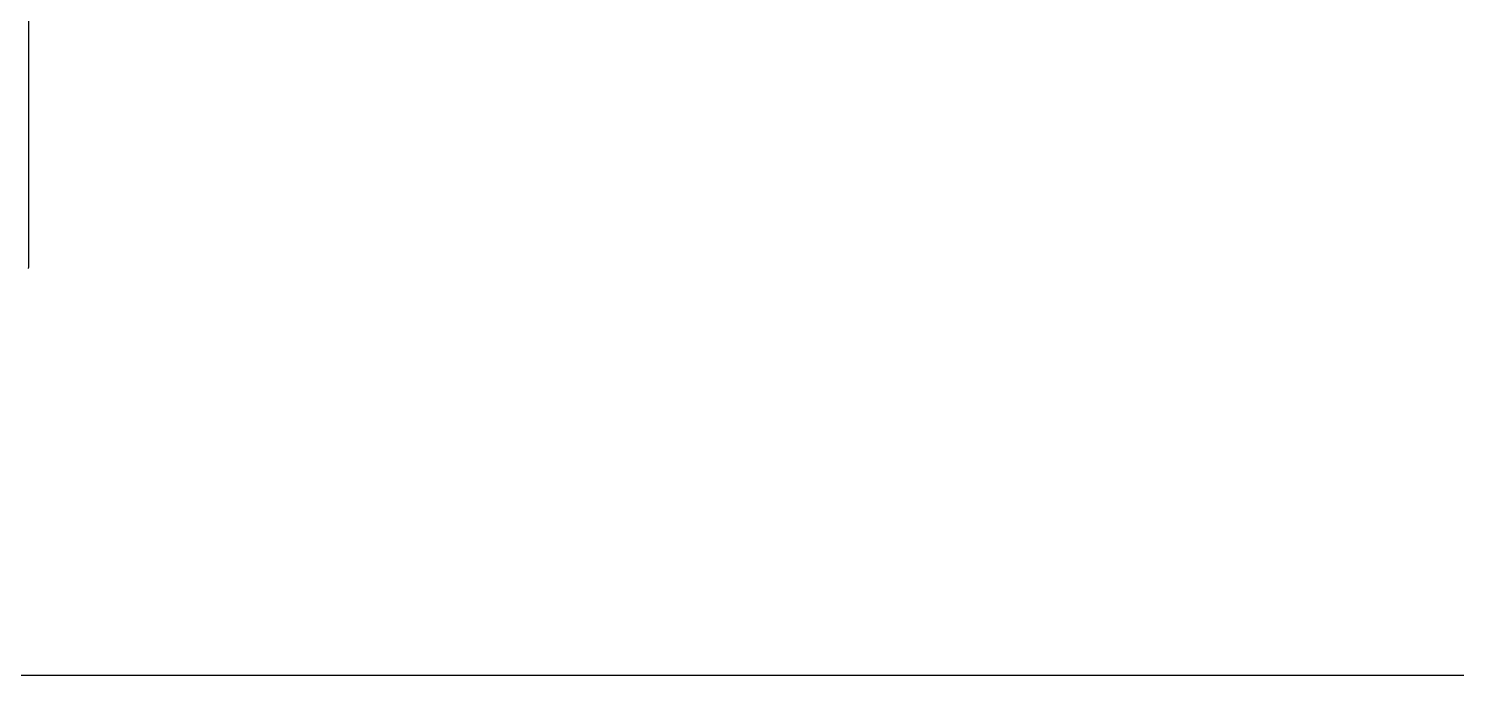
# Model space of a CAD drawing. Extents: x 0.01 to 3.59, y 0.01 to 5.59.
# Drawn here: x 1.555 to 2.886, y 0.013 to 0.616 of the extents above; entities that cross this region are included whole.
import ezdxf

# ---------------------------------------------------------------- set-up
doc = ezdxf.new("R2010")
doc.units = 0
doc.header["$MEASUREMENT"] = 0
doc.layers.add('BLACK', color=7, linetype='CONTINUOUS')

msp = doc.modelspace()

# ---------------------------------------------------------------- linework, layer by layer
at = {"layer": 'BLACK', "linetype": 'CONTINUOUS'}
for p, q in [((1.55542, 0.397681), (1.55542, 0.638355)), ((1.55503, 0.392121), (1.55542, 0.393754)), ((1.55551, 0.394624), (1.55542, 0.397681)), ((1.55542, 0.393754), (1.55546, 0.394041)), ((1.55542, 0.393754), (1.55542, 0.393754)), ((1.55546, 0.394041), (1.55549, 0.394336)), ((1.55546, 0.394041), (1.55546, 0.394041)), ((1.55549, 0.394336), (1.55551, 0.394624)), ((1.55549, 0.394336), (1.55549, 0.394336)), ((1.55551, 0.394624), (1.55551, 0.394624)), ((3.58207, 0.012972), (0.017933, 0.012972))]:
    msp.add_line(p, q, dxfattribs=at)

doc.saveas('drawing.dxf')
